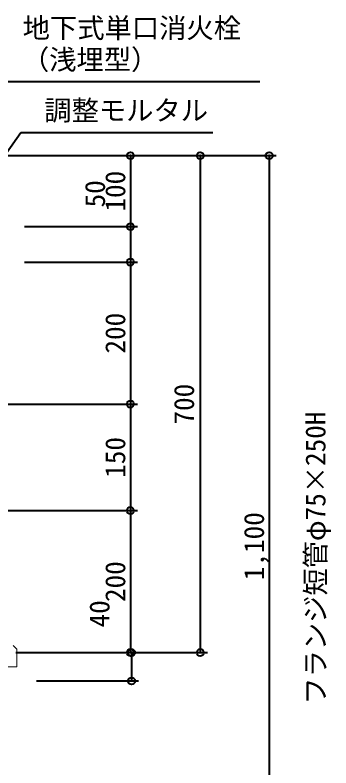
# Model space of a CAD drawing. Units: millimetres at full size, sheet at 1:20. Extents: x -5778 to 5792, y -3160 to 3160.
# Drawn here: x -1807 to -1363, y 57 to 1117 of the extents above; entities that cross this region are included whole.
import ezdxf
from ezdxf.enums import TextEntityAlignment as Align

# ---------------------------------------------------------------- set-up
doc = ezdxf.new("R2010")
doc.units = ezdxf.units.MM
doc.header["$LTSCALE"] = 20
doc.header["$PDMODE"] = 32
doc.header["$PDSIZE"] = 10
doc.layers.add('0-9_躯体', color=7, linetype='Continuous', lineweight=9)
doc.layers.add('0-E_寸法', color=1, linetype='Continuous', lineweight=40)
doc.styles.add('ＭＳ ゴシック', font='')
doc.styles.get('ＭＳ ゴシック').set_extended_font_data('MS Gothic')

msp = doc.modelspace()

# ---------------------------------------------------------------- linework, layer by layer
at = {"layer": '0-9_躯体'}
for p, q in [((-1804.82, 224.16), (-1809.82, 229.16)), ((-1804.82, 224.16), (-1804.82, 199.15)), ((-1804.82, 199.15), (-1830.07, 199.15))]:
    msp.add_line(p, q, dxfattribs=at)
at = {"layer": '0-E_寸法'}
for p, q in [((-1834.82, 1023.58), (-1463.12, 1023.58)), ((-1909.93, 795.99), (-1798.98, 951.74)), ((-1798.98, 951.74), (-1529.21, 951.74)), ((-1865.82, 919.16), (-1439.84, 919.16)), ((-1865.82, 919.16), (-1536.66, 919.16)), ((-1865.82, 919.16), (-1634.97, 919.16)), ((-1644.97, 919.16), (-1644.97, 819.16)), ((-1546.66, 919.16), (-1546.66, 219.15)), ((-1449.84, 919.16), (-1449.84, -180.84)), ((-1793.82, 819.16), (-1634.97, 819.16)), ((-1793.82, 819.16), (-1634.97, 819.16)), ((-1644.97, 819.16), (-1644.97, 769.16)), ((-1793.82, 769.16), (-1634.97, 769.16)), ((-1793.82, 769.16), (-1634.97, 769.16)), ((-1644.97, 769.16), (-1644.97, 569.15)), ((-1854.56, 569.15), (-1634.97, 569.15)), ((-1854.56, 569.15), (-1634.97, 569.15)), ((-1644.97, 569.15), (-1644.97, 419.16)), ((-1854.56, 419.16), (-1634.97, 419.16)), ((-1854.56, 419.16), (-1634.97, 419.16)), ((-1644.97, 419.16), (-1644.97, 219.15)), ((-1806.06, 219.15), (-1536.66, 219.15)), ((-1806.06, 219.15), (-1634.97, 219.15)), ((-1804.64, 219.15), (-1633.57, 219.15)), ((-1643.56, 219.15), (-1643.56, 179.16)), ((-1777, 179.16), (-1633.57, 179.16))]:
    msp.add_line(p, q, dxfattribs=at)
for p in [(-1644.97, 919.16), (-1546.66, 919.16), (-1449.84, 919.16), (-1644.97, 819.16), (-1644.97, 769.16), (-1644.97, 569.15), (-1644.97, 419.16), (-1644.97, 219.15), (-1643.56, 219.15), (-1546.66, 219.15), (-1643.56, 179.16)]:
    msp.add_point(p, dxfattribs=at)

# ---------------------------------------------------------------- texts
at = {"layer": '0-E_寸法', "style": 'ＭＳ ゴシック'}
for s, p in [('地下式単口消火栓', (-1796.47, 1076.43)), ('（浅埋型）', (-1797.56, 1031.96)), ('調整モルタル', (-1766.1, 960.38))]:
    msp.add_text(s, height=28.15, dxfattribs=at).set_placement(p, align=Align.BOTTOM_LEFT)
for s, p in [('100', (-1643.76, 840.36)), ('50', (-1672.27, 846.2)), ('200', (-1643.76, 640.36)), ('700', (-1547.02, 540.36)), ('フランジ短管φ75×250H', (-1362.12, 145.89)), ('150', (-1643.76, 465.36)), ('1,100', (-1448.62, 321.16)), ('200', (-1643.76, 290.36)), ('40', (-1665.94, 254.55))]:
    msp.add_text(s, height=28.15, rotation=90, dxfattribs=at).set_placement(p, align=Align.BOTTOM_LEFT)

doc.saveas('drawing.dxf')
